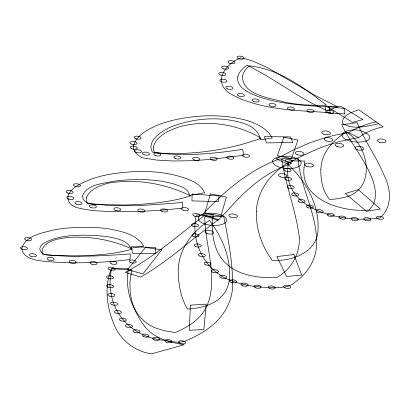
<?xml version="1.0" encoding="UTF-8"?>
<svg xmlns="http://www.w3.org/2000/svg" width="410" height="410" viewBox="0 0 410 410"><rect width="100%" height="100%" fill="white"/><g stroke="black" fill="none" stroke-linecap="round" stroke-linejoin="round"><path stroke-width="0.61" d="M46.54 243.976C43.245 246.179 40.482 250.751 42.937 254.538L59.091 255.63L70.848 255.891A164.477 69.772 7.2 0 0 89.042 255.502C103.515 254.677 118.131 253.329 132.04 249.013C113.001 240.291 91.809 236.227 70.894 237.328A53.367 22.637 7.2 0 0 53.853 240.163L52.152 240.834A47.534 20.162 7.2 0 0 46.54 243.976M376.108 121.893A80.647 34.209 7.2 0 0 368.908 123.646L358.709 127.315L348.52 132.568L337.983 134.485L328.174 136.812L310.134 142.675L293.191 150.06L276.15 158.88L287.379 163.764C305.045 154.032 323.464 145.222 343.226 140.686A145.755 61.828 7.2 0 1 358.642 137.678C363.977 133.465 370.199 130.462 376.703 128.53A64.98 27.567 7.2 0 1 383.232 126.9L358.853 109.767C352.62 112.048 341.72 114.902 342.483 123.318C353.046 130.257 367.175 126.208 378.64 123.671M348.52 132.568L358.642 137.683M232.613 282.987C233.331 299.982 224.152 316.146 210.971 326.416C203.893 332.049 195.924 336.456 187.636 340.044C179.749 344.395 170.534 340.884 162.114 340.136C137.729 337.379 115.763 319.759 111.417 295.026A304.604 129.212 7.2 0 1 109.972 285.047L110.31 275.136L111.592 268.719L128.561 268.617C124.071 291.853 133.578 321.445 158.198 328.835A34.035 14.437 7.2 0 0 166.275 331.09L175.306 332.541A139.953 59.368 7.2 0 0 187.79 326.129C228.288 302.483 205.241 253.211 204.698 216.895L223.64 216.178C228.078 238.21 232.419 260.437 232.613 282.987M299.315 237.267C300.279 253.641 291.049 269.672 276.765 277.57C260.263 278.118 242.31 276.33 228.806 265.911C213.589 254.103 210.54 232.89 213.292 214.922L196.323 215.019C189.907 241.772 205.41 272.009 231.814 280.855A44.931 19.06 7.2 0 0 244.616 284.668C252.924 286.472 261.416 287.297 269.903 287.466C278.421 287.19 287.661 288.758 294.513 282.526C305.968 274.89 314.342 262.59 316.294 248.87C319.339 217.408 300.412 189.071 297.937 158.152L281.675 158.752C285.503 185.361 296.02 210.617 299.315 237.267M256.388 211.355L256.65 219.335A348.684 147.913 7.2 0 0 259.945 236.452C262.713 245.031 266.895 253.154 272.281 260.386C291.12 261.534 316.038 253.139 317.955 231.353C319.913 205.154 305.727 180.508 286.826 163.375A241.049 102.254 7.2 0 0 275.52 172.369C264.609 182.378 256.829 196.344 256.388 211.355M320.871 169.263C320.569 179.872 322.547 191.127 329.594 199.445L333.509 199.193A42.835 18.173 7.2 0 0 343.831 197.456C376.769 190.737 369.84 145.868 346.306 132.015L340.92 135.695A183.265 77.741 7.2 0 0 326.591 150.68C323.136 156.251 321.102 162.698 320.871 169.263M178.16 269.114C178.299 282.828 180.267 297.24 187.606 309.114C200.659 308.125 215.194 304.948 223.696 294.098C230.779 284.904 230.328 272.522 228.493 261.667A386.394 163.908 7.2 0 0 222.83 242.961L217.72 232.644L209.607 220.344C199.332 226.817 190.45 235.683 184.674 246.42A292.197 123.948 7.2 0 0 180.077 257.695L179.134 261.508L178.16 269.114M153.294 147.087L153.494 149.927L154.719 152.704C190.635 155.631 227.201 150.501 261.073 138.257C237.175 123.851 207.281 119.699 180.267 126.531C169.858 130.011 156.482 135.392 153.294 147.087M133.368 146.073L133.506 148.574L134.444 150.972A32.836 13.93 7.2 0 0 137.309 154.421L141.87 157.707L156.482 160.049L173.696 161.017L193.038 160.679L214.03 159.095L243.771 155.164L242.643 149.358C212.882 153.806 182.342 156.963 152.428 152.1C146.042 140.866 162.145 130.8 170.529 127.1C194.104 117.87 221.508 115.646 245.646 124.066A29.32 12.438 7.2 0 1 251.704 127.167C256.153 129.939 259.694 134.465 260.37 139.769L272.204 138.062C268.729 130.857 261.524 126.413 254.456 123.266A41.671 17.676 7.2 0 0 244.703 119.863C221.805 113.985 197.502 114.846 174.532 119.904A118.649 50.333 7.2 0 0 157.225 125.286C147.769 129.447 136.217 135.264 133.368 146.073M21.92 248.024C21.848 256.696 32.795 259.878 39.739 260.714C59.158 263.128 78.797 263.153 98.318 262.282A236.642 100.383 7.2 0 0 117.48 260.929L129.95 259.571L130.4 253.877C106.928 255.702 83.353 256.906 59.814 255.85C53.505 254.441 41.425 257.541 39.739 248.829C40.918 242.863 48.267 241.311 52.967 239.132C66.61 234.879 81.134 234.827 95.279 235.545A89.477 37.956 7.2 0 1 107.282 236.626C115.594 238.348 126.613 239.701 130.851 248.178L143.71 246.195L141.296 242.474L135.479 237.559A35.588 15.098 7.2 0 0 127.284 233.521C107.774 226.648 86.551 226.494 66.153 228.155A94.003 39.878 7.2 0 0 52.521 230.225C41.559 233.223 25.861 235.509 21.92 248.024M192.136 194.038L191.926 200.905L218.612 201.623L219.063 195.924L192.136 194.038M129.924 282.664L130.16 292.171L131.246 298.572A279.948 118.756 7.2 0 0 135.761 311.61C140.082 320.569 145.488 329.594 154.15 334.97C163.159 340.633 173.753 342.965 184.111 344.743L151.469 353.871C135.992 351.621 122.18 341.576 115.369 327.498A434.246 184.208 7.2 0 1 110.059 312.881C106.031 298.506 105.554 282.618 111.592 268.719L132.04 270.062L130.646 276.361L129.924 282.664M304.061 167.495C300.607 196.585 333.13 208.49 356.541 210.161A34.563 14.663 7.2 0 0 365.817 210.248L368.867 210.012C379.03 201.346 375.504 186.078 370.942 175.393C363.009 157.496 350.427 142.224 341.699 124.768L357.161 122.61C364.685 141.071 376.8 157.255 384.288 175.746C391.094 188.877 392.508 207.552 379.947 217.797C344.328 223.932 277.385 210.381 288.947 160.858L304.896 161.043L304.061 167.495M190.512 305.142L189.189 330.27L203.867 329.563L206.22 304.159L190.512 305.142M242.438 76.414C242.623 95.648 271.287 98.016 284.996 102.239A76.506 32.451 7.2 0 0 303.625 104.806L317.596 105.421L326.627 105.155C307.433 90.6 287.728 75.276 264.122 68.747A45.889 19.465 7.2 0 0 249.27 65.82C246.015 68.552 243.135 72.114 242.438 76.414M82.507 195.913C82.979 206.43 98.59 203.427 105.447 205.22C131.215 206.778 157.03 204.631 182.696 202.437L182.245 208.131C161.402 210.453 140.435 211.832 119.459 211.709C104.883 211.206 89.836 211.391 75.768 207.234A20.136 8.543 7.2 0 1 70.274 203.801C59.465 190.168 87.868 180.046 96.657 177.361A111.423 47.263 7.2 0 1 111.658 173.932C138.155 169.95 166.598 169.971 191.572 180.733A39.406 16.713 7.2 0 1 199.04 185.407L202.504 188.943L204.605 192.777L189.774 195.385L188.226 191.757L186.319 189.666A20.731 8.794 7.2 0 0 182.025 186.929C164.84 179.734 145.699 179.006 127.32 179.918A98.528 41.794 7.2 0 0 113.078 181.369C102.551 183.762 87.115 184.167 82.507 195.913M237.733 76.711C236.17 87.986 249.751 92.932 258.003 96.529C280.809 104.35 305.194 105.636 329.081 106.882L330.286 112.74C297.142 110.259 261.667 110.51 231.619 94.505C211.555 83.107 224.613 64.257 240.793 57.861L246.543 59.086L253.103 61.249L267.668 67.732L315.1 95.427L337.604 106.861L327.2 110.572C298.808 98.461 274.649 78.617 246.979 65.216C242.997 68.127 238.994 71.755 237.733 76.711M198.235 217.828C197.707 220.831 201.079 222.466 203.345 223.46A12.674 5.376 7.2 0 0 206.983 224.618C212.908 225.777 219.714 226.243 225.075 222.989A16.082 6.821 7.2 0 0 226.443 221.405C227.734 218.263 223.937 216.172 221.543 215.209A12.674 5.376 7.2 0 0 217.905 214.051C211.975 212.892 205.169 212.426 199.813 215.68A16.082 6.821 7.2 0 0 198.445 217.264L198.235 217.828M272.691 160.92C272.168 163.918 275.54 165.558 277.801 166.552A12.674 5.376 7.2 0 0 281.444 167.71C287.369 168.864 294.175 169.33 299.531 166.081A16.082 6.821 7.2 0 0 300.904 164.497C302.19 161.355 298.398 159.264 295.999 158.301A12.674 5.376 7.2 0 0 292.361 157.143C286.436 155.984 279.63 155.518 274.269 158.767A16.082 6.821 7.2 0 0 272.901 160.351L272.691 160.92M342.058 134.506C341.53 137.504 344.907 139.144 347.167 140.138A12.674 5.376 7.2 0 0 350.806 141.296C355.911 142.413 361.369 142.562 366.381 140.963A13.233 5.612 7.2 0 0 369.128 139.236L369.717 138.196A14.099 5.981 7.2 0 0 369.056 135.387C362.548 129.252 351.442 128.171 343.636 132.358A16.082 6.821 7.2 0 0 342.268 133.937L342.058 134.506M86.249 197.784L86.264 201.315L87.422 203.626L101.767 204.631L123.461 204.99A173.635 73.656 7.2 0 0 144.525 204.047C160.013 202.745 175.608 200.777 190.409 195.831C165.609 183.598 136.812 178.575 109.429 182.952C100.67 185.043 90.149 188.923 86.249 197.784M210.453 193.879L204.841 212.99L220.8 216.188L226.407 197.082L210.453 193.879M283.807 137.196L277.401 155.749L291.464 158.619L297.865 140.066L283.807 137.196M161.724 249.833L143.028 273.777L127.382 269.795L145.453 247.42L161.724 249.833M230.015 207.808L218.13 220.324L202.007 215.004C224.096 191.47 249.372 169.643 280.255 158.757L291.484 163.641C266.808 171.411 246.866 188.774 230.015 207.808M195.796 236.97C178.207 251.381 160.325 265.593 140.671 277.129L125.342 272.368C154.406 256.962 178.873 234.756 205.005 215.112L218.443 219.545L195.796 236.97M358.371 189.604L345.358 193.489L366.427 211.299L380.311 209.033L358.371 189.604M362.835 119.582L352.585 122.4L327.421 106.718L341.627 106.682L362.835 119.582M293.888 254.528L276.842 256.578L286.631 276.489L301.704 275.054L293.888 254.528M292.745 142.48L266.3 142.936L264.46 136.632L290.516 136.904L292.745 142.48M155.815 253.698L132.368 253.257L131.554 246.671L155.636 247.558L155.815 253.698M344.815 113.934L326.022 112.75L325.207 106.164L344.241 108.517L344.815 113.934M206.912 233.485A4.377 1.855 7.2 0 0 213.677 232.757A4.377 1.855 7.2 0 0 207.419 230.307A4.377 1.855 7.2 0 0 206.912 233.485M230.686 217.121A4.377 1.855 7.2 0 0 237.451 216.398A4.377 1.855 7.2 0 0 231.199 213.943A4.377 1.855 7.2 0 0 230.686 217.121M280.266 176.802A4.377 1.855 7.2 0 0 287.031 176.074A4.377 1.855 7.2 0 0 280.773 173.625A4.377 1.855 7.2 0 0 280.266 176.802M306.747 166.352A4.377 1.855 7.2 0 0 313.512 165.625A4.377 1.855 7.2 0 0 307.259 163.175A4.377 1.855 7.2 0 0 306.747 166.352M297.229 154.652A4.377 1.855 7.2 0 0 303.994 153.924A4.377 1.855 7.2 0 0 297.742 151.474A4.377 1.855 7.2 0 0 297.229 154.652M379.281 142.162A4.377 1.855 7.2 0 0 386.046 141.435A4.377 1.855 7.2 0 0 379.788 138.985A4.377 1.855 7.2 0 0 379.281 142.162M357.048 149.588A4.377 1.855 7.2 0 0 363.813 148.861A4.377 1.855 7.2 0 0 357.556 146.411A4.377 1.855 7.2 0 0 357.048 149.588M336.984 146.513A4.377 1.855 7.2 0 0 343.749 145.786A4.377 1.855 7.2 0 0 337.497 143.336A4.377 1.855 7.2 0 0 336.984 146.513M326.068 140.845A4.377 1.855 7.2 0 0 332.833 140.117A4.377 1.855 7.2 0 0 326.58 137.668A4.377 1.855 7.2 0 0 326.068 140.845M323.674 134.152A4.377 1.855 7.2 0 0 330.439 133.424A4.377 1.855 7.2 0 0 324.187 130.974A4.377 1.855 7.2 0 0 323.674 134.152M109.619 269.775A3.557 1.507 7.2 0 0 115.118 269.185A3.557 1.507 7.2 0 0 110.034 267.192A3.557 1.507 7.2 0 0 109.619 269.775M108.107 278.375A3.557 1.507 7.2 0 0 113.601 277.78A3.557 1.507 7.2 0 0 108.522 275.792A3.557 1.507 7.2 0 0 108.107 278.375M108.081 287.215A3.557 1.507 7.2 0 0 113.575 286.626A3.557 1.507 7.2 0 0 108.496 284.632A3.557 1.507 7.2 0 0 108.081 287.215M109.449 296.087A3.552 1.507 7.2 0 0 114.938 295.497A3.552 1.507 7.2 0 0 109.865 293.509A3.552 1.507 7.2 0 0 109.449 296.087M112.094 304.779A3.557 1.507 7.2 0 0 117.593 304.189A3.557 1.507 7.2 0 0 112.509 302.196A3.557 1.507 7.2 0 0 112.094 304.779M115.948 313.076A3.557 1.507 7.2 0 0 121.437 312.487A3.557 1.507 7.2 0 0 116.358 310.493A3.557 1.507 7.2 0 0 115.948 313.076M120.868 320.774A3.557 1.507 7.2 0 0 126.362 320.184A3.557 1.507 7.2 0 0 121.283 318.191A3.557 1.507 7.2 0 0 120.868 320.774M126.967 327.062A3.557 1.507 7.2 0 0 132.456 326.473A3.557 1.507 7.2 0 0 127.377 324.479A3.557 1.507 7.2 0 0 126.967 327.062M134.557 332.361A3.557 1.507 7.2 0 0 140.051 331.772A3.557 1.507 7.2 0 0 134.972 329.778A3.557 1.507 7.2 0 0 134.557 332.361M143.654 336.661A3.552 1.507 7.2 0 0 149.143 336.072A3.552 1.507 7.2 0 0 144.069 334.083A3.552 1.507 7.2 0 0 143.654 336.661M154.268 339.941A3.557 1.507 7.2 0 0 159.767 339.352A3.557 1.507 7.2 0 0 154.683 337.358A3.557 1.507 7.2 0 0 154.268 339.941M166.404 342.176A3.557 1.507 7.2 0 0 171.898 341.586A3.557 1.507 7.2 0 0 166.819 339.598A3.557 1.507 7.2 0 0 166.404 342.176M180.082 343.349A3.557 1.507 7.2 0 0 185.576 342.76A3.557 1.507 7.2 0 0 180.497 340.766A3.557 1.507 7.2 0 0 180.082 343.349M194.355 216.08A3.557 1.507 7.2 0 0 199.849 215.486A3.557 1.507 7.2 0 0 194.765 213.497A3.557 1.507 7.2 0 0 194.355 216.08M193.028 226.202A3.557 1.507 7.2 0 0 198.527 225.613A3.557 1.507 7.2 0 0 193.448 223.624A3.557 1.507 7.2 0 0 193.028 226.202M193.53 236.478A3.557 1.507 7.2 0 0 199.024 235.883A3.557 1.507 7.2 0 0 193.945 233.895A3.557 1.507 7.2 0 0 193.53 236.478M195.831 246.553A3.552 1.507 7.2 0 0 201.325 245.969A3.552 1.507 7.2 0 0 196.252 243.976A3.552 1.507 7.2 0 0 195.831 246.553M199.875 256.112A3.557 1.507 7.2 0 0 205.369 255.522A3.557 1.507 7.2 0 0 200.29 253.529A3.557 1.507 7.2 0 0 199.875 256.112M205.63 264.809A3.557 1.507 7.2 0 0 211.119 264.219A3.557 1.507 7.2 0 0 206.04 262.231A3.557 1.507 7.2 0 0 205.63 264.809M213.041 272.307A3.557 1.507 7.2 0 0 218.54 271.717A3.557 1.507 7.2 0 0 213.456 269.724A3.557 1.507 7.2 0 0 213.041 272.307M221.256 277.918A3.557 1.507 7.2 0 0 226.75 277.329A3.557 1.507 7.2 0 0 221.666 275.335A3.557 1.507 7.2 0 0 221.256 277.918M231.168 282.413A3.557 1.507 7.2 0 0 236.662 281.819A3.557 1.507 7.2 0 0 231.583 279.83A3.557 1.507 7.2 0 0 231.168 282.413M242.643 285.719A3.552 1.507 7.2 0 0 248.137 285.135A3.552 1.507 7.2 0 0 243.063 283.141A3.552 1.507 7.2 0 0 242.643 285.719M255.563 287.789A3.557 1.507 7.2 0 0 261.057 287.2A3.557 1.507 7.2 0 0 255.973 285.206A3.557 1.507 7.2 0 0 255.563 287.789M269.78 288.543A3.557 1.507 7.2 0 0 275.274 287.953A3.557 1.507 7.2 0 0 270.195 285.96A3.557 1.507 7.2 0 0 269.78 288.543M285.175 287.928A3.557 1.507 7.2 0 0 290.669 287.338A3.557 1.507 7.2 0 0 285.585 285.345A3.557 1.507 7.2 0 0 285.175 287.928M286.979 161.914A3.557 1.507 7.2 0 0 292.473 161.325A3.557 1.507 7.2 0 0 287.395 159.331A3.557 1.507 7.2 0 0 286.979 161.914M285.606 171.108A3.557 1.507 7.2 0 0 291.095 170.519A3.557 1.507 7.2 0 0 286.016 168.53A3.557 1.507 7.2 0 0 285.606 171.108M286.185 179.877A3.557 1.507 7.2 0 0 291.679 179.288A3.557 1.507 7.2 0 0 286.595 177.294A3.557 1.507 7.2 0 0 286.185 179.877M288.717 188.067A3.562 1.512 7.2 0 0 294.216 187.478A3.562 1.512 7.2 0 0 289.127 185.484A3.562 1.512 7.2 0 0 288.717 188.067M293.186 195.529A3.557 1.507 7.2 0 0 298.675 194.934A3.557 1.507 7.2 0 0 293.596 192.946A3.557 1.507 7.2 0 0 293.186 195.529M299.566 202.099A3.557 1.507 7.2 0 0 305.06 201.51A3.557 1.507 7.2 0 0 299.976 199.521A3.557 1.507 7.2 0 0 299.566 202.099M307.838 207.644A3.557 1.507 7.2 0 0 313.332 207.05A3.557 1.507 7.2 0 0 308.248 205.061A3.557 1.507 7.2 0 0 307.838 207.644M317.688 212.231A3.557 1.507 7.2 0 0 323.188 211.647A3.557 1.507 7.2 0 0 318.109 209.653A3.557 1.507 7.2 0 0 317.688 212.231M328.646 215.952A3.557 1.507 7.2 0 0 334.14 215.363A3.557 1.507 7.2 0 0 329.056 213.374A3.557 1.507 7.2 0 0 328.646 215.952M340.418 218.638A3.557 1.512 7.2 0 0 345.912 218.043A3.557 1.512 7.2 0 0 340.823 216.055A3.557 1.512 7.2 0 0 340.418 218.638M352.743 220.124A3.557 1.507 7.2 0 0 358.237 219.534A3.557 1.507 7.2 0 0 353.159 217.541A3.557 1.507 7.2 0 0 352.743 220.124M365.351 220.252A3.557 1.507 7.2 0 0 370.845 219.663A3.557 1.507 7.2 0 0 365.761 217.669A3.557 1.507 7.2 0 0 365.351 220.252M377.979 218.858A3.557 1.507 7.2 0 0 383.473 218.269A3.557 1.507 7.2 0 0 378.394 216.275A3.557 1.507 7.2 0 0 377.979 218.858M130.749 262.574A3.557 1.507 7.2 0 0 136.243 261.985A3.557 1.507 7.2 0 0 131.164 259.991A3.557 1.507 7.2 0 0 130.749 262.574M111.53 263.881A3.557 1.507 7.2 0 0 117.024 263.292A3.557 1.507 7.2 0 0 111.945 261.298A3.557 1.507 7.2 0 0 111.53 263.881M91.599 264.127A3.557 1.507 7.2 0 0 97.098 263.533A3.557 1.507 7.2 0 0 92.014 261.544A3.557 1.507 7.2 0 0 91.599 264.127M70.72 262.948A3.557 1.507 7.2 0 0 76.214 262.354A3.557 1.507 7.2 0 0 71.13 260.365A3.557 1.507 7.2 0 0 70.72 262.948M48.641 259.991A3.557 1.507 7.2 0 0 54.135 259.397A3.557 1.507 7.2 0 0 49.056 257.408A3.557 1.507 7.2 0 0 48.641 259.991M30.955 256.322A3.557 1.507 7.2 0 0 36.449 255.727A3.557 1.507 7.2 0 0 31.37 253.739A3.557 1.507 7.2 0 0 30.955 256.322M22.058 249.254A3.557 1.507 7.2 0 0 27.552 248.665A3.557 1.507 7.2 0 0 22.473 246.671A3.557 1.507 7.2 0 0 22.058 249.254M26.143 240.168A3.557 1.507 7.2 0 0 31.642 239.578A3.557 1.507 7.2 0 0 26.558 237.59A3.557 1.507 7.2 0 0 26.143 240.168M183.121 210.186A3.557 1.507 7.2 0 0 188.615 209.597A3.557 1.507 7.2 0 0 183.536 207.603A3.557 1.507 7.2 0 0 183.121 210.186M162.165 211.514A3.557 1.512 7.2 0 0 167.664 210.924A3.557 1.512 7.2 0 0 162.58 208.931A3.557 1.512 7.2 0 0 162.165 211.514M139.333 211.606A3.552 1.507 7.2 0 0 144.827 211.022A3.552 1.507 7.2 0 0 139.754 209.028A3.552 1.507 7.2 0 0 139.333 211.606M115.338 210.325A3.557 1.512 7.2 0 0 120.837 209.735A3.557 1.512 7.2 0 0 115.753 207.742A3.557 1.512 7.2 0 0 115.338 210.325M90.907 207.516A3.557 1.507 7.2 0 0 96.406 206.927A3.557 1.507 7.2 0 0 91.322 204.933A3.557 1.507 7.2 0 0 90.907 207.516M76.486 204.124A3.557 1.507 7.2 0 0 81.98 203.534A3.557 1.507 7.2 0 0 76.901 201.546A3.557 1.507 7.2 0 0 76.486 204.124M68.414 199.096A3.557 1.507 7.2 0 0 73.913 198.512A3.557 1.507 7.2 0 0 68.834 196.518A3.557 1.507 7.2 0 0 68.414 199.096M67.629 192.987A3.557 1.507 7.2 0 0 73.123 192.398A3.557 1.507 7.2 0 0 68.045 190.404A3.557 1.507 7.2 0 0 67.629 192.987M75.04 186.34A3.557 1.507 7.2 0 0 80.534 185.75A3.557 1.507 7.2 0 0 75.45 183.757A3.557 1.507 7.2 0 0 75.04 186.34M244.017 156.774A3.557 1.507 7.2 0 0 249.511 156.184A3.557 1.507 7.2 0 0 244.427 154.191A3.557 1.507 7.2 0 0 244.017 156.774M228.206 158.752A3.557 1.507 7.2 0 0 233.7 158.163A3.557 1.507 7.2 0 0 228.621 156.169A3.557 1.507 7.2 0 0 228.206 158.752M211.657 159.879A3.557 1.507 7.2 0 0 217.151 159.29A3.557 1.507 7.2 0 0 212.072 157.296A3.557 1.507 7.2 0 0 211.657 159.879M194.15 159.9A3.557 1.507 7.2 0 0 199.644 159.305A3.557 1.507 7.2 0 0 194.56 157.317A3.557 1.507 7.2 0 0 194.15 159.9M175.429 158.537A3.557 1.507 7.2 0 0 180.923 157.947A3.557 1.507 7.2 0 0 175.844 155.959A3.557 1.507 7.2 0 0 175.429 158.537M155.282 155.544A3.557 1.507 7.2 0 0 160.776 154.954A3.557 1.507 7.2 0 0 155.697 152.961A3.557 1.507 7.2 0 0 155.282 155.544M144.012 154.719A3.557 1.507 7.2 0 0 149.506 154.129A3.557 1.507 7.2 0 0 144.428 152.136A3.557 1.507 7.2 0 0 144.012 154.719M136.033 152.356A3.557 1.507 7.2 0 0 141.527 151.767A3.557 1.507 7.2 0 0 136.448 149.778A3.557 1.507 7.2 0 0 136.033 152.356M131.723 148.727A3.557 1.507 7.2 0 0 137.222 148.138A3.557 1.507 7.2 0 0 132.138 146.15A3.557 1.507 7.2 0 0 131.723 148.727M131.466 144.1A3.557 1.507 7.2 0 0 136.96 143.505A3.557 1.507 7.2 0 0 131.882 141.517A3.557 1.507 7.2 0 0 131.466 144.1M135.638 138.734A3.557 1.507 7.2 0 0 141.137 138.144A3.557 1.507 7.2 0 0 136.053 136.151A3.557 1.507 7.2 0 0 135.638 138.734M328.471 112.904A3.557 1.507 7.2 0 0 333.965 112.314A3.557 1.507 7.2 0 0 328.881 110.321A3.557 1.507 7.2 0 0 328.471 112.904M308.515 111.945A3.557 1.507 7.2 0 0 314.009 111.356A3.557 1.507 7.2 0 0 308.93 109.367A3.557 1.507 7.2 0 0 308.515 111.945M289.014 109.624A3.557 1.507 7.2 0 0 294.508 109.034A3.557 1.507 7.2 0 0 289.424 107.046A3.557 1.507 7.2 0 0 289.014 109.624M270.528 106.098A3.557 1.507 7.2 0 0 276.022 105.503A3.557 1.507 7.2 0 0 270.938 103.515A3.557 1.507 7.2 0 0 270.528 106.098M253.636 101.516A3.557 1.507 7.2 0 0 259.125 100.921A3.557 1.507 7.2 0 0 254.041 98.933A3.557 1.507 7.2 0 0 253.636 101.516M238.886 96.042A3.557 1.507 7.2 0 0 244.38 95.453A3.557 1.507 7.2 0 0 239.302 93.46A3.557 1.507 7.2 0 0 238.886 96.042M227.458 88.883A3.557 1.507 7.2 0 0 232.952 88.288A3.557 1.507 7.2 0 0 227.868 86.3A3.557 1.507 7.2 0 0 227.458 88.883M221.502 81.78A3.557 1.507 7.2 0 0 226.996 81.19A3.557 1.507 7.2 0 0 221.912 79.197A3.557 1.507 7.2 0 0 221.502 81.78M220.319 74.974A3.552 1.507 7.2 0 0 225.808 74.379A3.552 1.507 7.2 0 0 220.729 72.391A3.552 1.507 7.2 0 0 220.319 74.974M223.23 68.706A3.557 1.507 7.2 0 0 228.724 68.116A3.557 1.507 7.2 0 0 223.645 66.123A3.557 1.507 7.2 0 0 223.23 68.706M229.544 63.217A3.557 1.507 7.2 0 0 235.038 62.627A3.557 1.507 7.2 0 0 229.959 60.634A3.557 1.507 7.2 0 0 229.544 63.217M238.584 58.748A3.557 1.507 7.2 0 0 244.083 58.158A3.557 1.507 7.2 0 0 238.999 56.17A3.557 1.507 7.2 0 0 238.584 58.748"/></g></svg>
